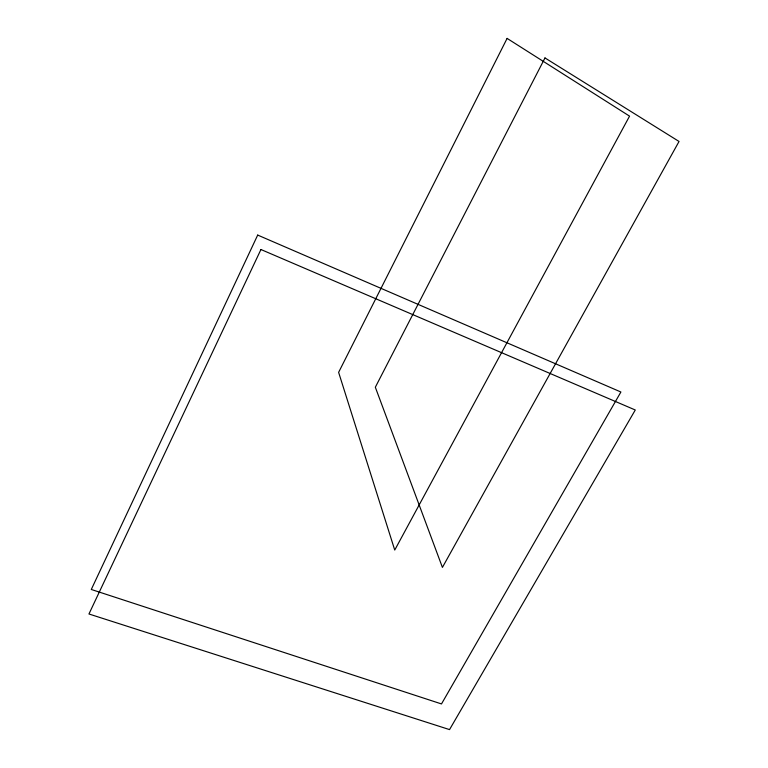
<?xml version="1.0" encoding="UTF-8"?>
<svg xmlns="http://www.w3.org/2000/svg" width="768" height="768" viewBox="0 0 768 768"><rect width="100%" height="100%" fill="white"/><g stroke="black" fill="none" stroke-linecap="round" stroke-linejoin="round"><path stroke-width="1.15" d="M257.693 235.075L91.286 589.469L441.494 703.939L620.899 392.006L257.693 235.075M260.938 249.514L88.954 613.987L449.539 729.6L635.28 409.997L260.938 249.514M507.11 38.4L338.621 372.355L394.742 550.061L629.558 116.141L507.11 38.4M544.982 57.936L375.331 387.235L442.416 567.408L679.046 141.466L544.982 57.936"/></g></svg>
